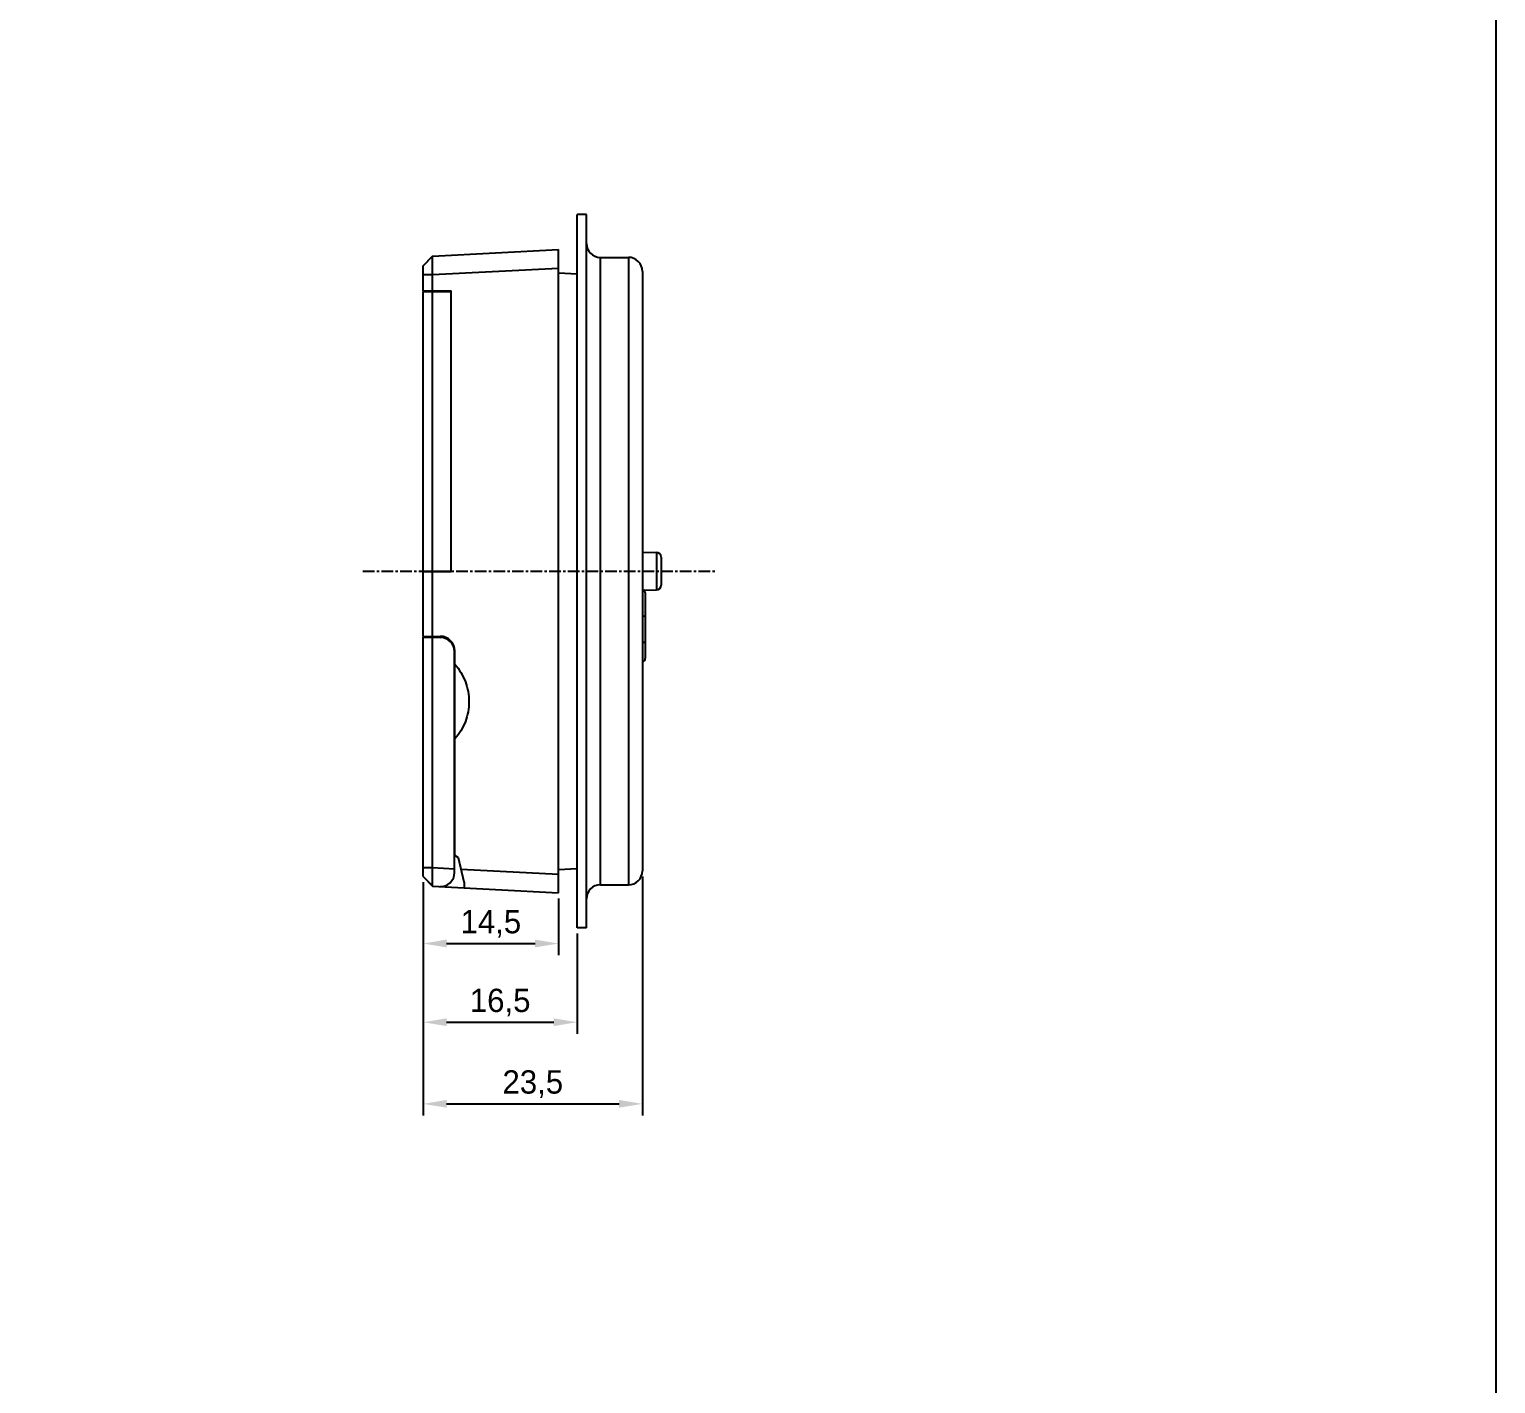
# Model space of a CAD drawing. Header units: millimetres. Extents: x 46 to 886, y 51 to 632.
# Drawn here: x 729.1 to 886.3, y 196 to 341.2 of the extents above; entities that cross this region are included whole.
import ezdxf

# ---------------------------------------------------------------- set-up
doc = ezdxf.new("R2010")
doc.units = ezdxf.units.MM
doc.linetypes.add('CENTER', pattern=[2, 1.25, -0.25, 0.25, -0.25])
doc.layers.add('02___PRT_ALL_AXES', color=7, linetype='Continuous')
doc.styles.get("Standard").update_dxf_attribs({"font": 'BareunDotumPro1.ttf'})
doc.dimstyles.new('ISO-25', dxfattribs={"dimtxt": 2.5, "dimasz": 2.5, "dimexe": 1.25, "dimexo": 0.625, "dimtad": 1, "dimtxsty": 'Standard', "dimcen": 2.5, "dimadec": 0, "dimazin": 0, "dimtfac": 1, "dimtmove": 0, "dimatfit": 3, "dimfxl": 0, "dimarcsym": 0})

# ---------------------------------------------------------------- blocks, each defined once
blk = doc.blocks.new('*D31')
at = {"color": 0, "lineweight": -2}
for p, q in [((771.34, 249.78), (771.34, 241.95)), ((785.84, 248.02), (785.84, 241.95)), ((773.84, 243.2), (783.34, 243.2))]:
    blk.add_line(p, q, dxfattribs=at)
at = {"color": 0}
for points in [[(773.84, 243.62), (773.84, 242.78), (771.34, 243.2)], [(783.34, 242.78), (783.34, 243.62), (785.84, 243.2)]]:
    blk.add_solid(points, dxfattribs=at)
at = {"layer": 'Defpoints', "color": 0}
for p in [(771.34, 250.4), (785.84, 248.64), (785.84, 243.2)]:
    blk.add_point(p, dxfattribs=at)
at = {"color": 0, "insert": (778.59, 245.31), "char_height": 2.5, "attachment_point": 5}
blk.add_mtext('14,5', dxfattribs=at)
blk = doc.blocks.new('*D32')
at = {"color": 0, "lineweight": -2}
for p, q in [((771.34, 249.78), (771.34, 233.51)), ((787.84, 244.27), (787.84, 233.51)), ((773.84, 234.76), (785.34, 234.76))]:
    blk.add_line(p, q, dxfattribs=at)
at = {"color": 0}
for points in [[(773.84, 235.17), (773.84, 234.34), (771.34, 234.76)], [(785.34, 234.34), (785.34, 235.17), (787.84, 234.76)]]:
    blk.add_solid(points, dxfattribs=at)
at = {"layer": 'Defpoints', "color": 0}
for p in [(771.34, 250.4), (787.84, 244.89), (787.84, 234.76)]:
    blk.add_point(p, dxfattribs=at)
at = {"color": 0, "insert": (779.59, 236.87), "char_height": 2.5, "attachment_point": 5}
blk.add_mtext('16,5', dxfattribs=at)
blk = doc.blocks.new('*D33')
at = {"color": 0, "lineweight": -2}
for p, q in [((794.84, 250.37), (794.84, 224.75)), ((771.34, 249.15), (771.34, 224.75)), ((773.84, 226), (792.34, 226))]:
    blk.add_line(p, q, dxfattribs=at)
at = {"color": 0}
for points in [[(773.84, 226.42), (773.84, 225.59), (771.34, 226)], [(792.34, 225.59), (792.34, 226.42), (794.84, 226)]]:
    blk.add_solid(points, dxfattribs=at)
at = {"layer": 'Defpoints', "color": 0}
for p in [(794.84, 250.99), (771.34, 249.78), (794.84, 226)]:
    blk.add_point(p, dxfattribs=at)
at = {"color": 0, "insert": (783.09, 228.12), "char_height": 2.5, "attachment_point": 5}
blk.add_mtext('23,5', dxfattribs=at)

msp = doc.modelspace()

# ---------------------------------------------------------------- linework, layer by layer
at = {"color": 7, "linetype": 'Continuous'}
for p, q in [((772.34, 316.936), (785.841, 317.643)), ((785.841, 248.643), (785.841, 317.643)), ((771.341, 315.883), (772.34, 316.936)), ((772.338, 316.935), (771.341, 315.883)), ((772.337, 316.934), (772.338, 316.935)), ((772.338, 316.935), (772.34, 316.936)), ((790.341, 249.493), (790.341, 316.793)), ((793.341, 316.793), (793.341, 249.493)), ((771.341, 313.219), (771.341, 315.883)), ((771.341, 314.938), (772.34, 314.938)), ((772.34, 314.938), (785.841, 315.646)), ((772.34, 313.211), (772.34, 314.938)), ((785.841, 315.143), (787.841, 315.038)), ((794.841, 315.293), (794.841, 250.993)), ((771.341, 313.219), (774.341, 313.193)), ((771.341, 313.117), (774.341, 313.143)), ((771.341, 283.169), (771.341, 313.117)), ((772.34, 283.161), (772.34, 313.126)), ((773.541, 313.136), (773.541, 313.2)), ((774.341, 283.093), (774.341, 313.193)), ((794.841, 285.178), (796.35, 285.152)), ((796.35, 285.152), (796.35, 281.135)), ((796.841, 284.652), (796.841, 281.634)), ((771.341, 283.169), (774.341, 283.143)), ((771.341, 283.067), (774.341, 283.093)), ((771.341, 276.143), (771.341, 283.067)), ((772.34, 276.143), (772.34, 283.076)), ((773.541, 283.086), (773.541, 283.15)), ((774.29, 283.093), (774.341, 283.143)), ((794.841, 281.108), (796.35, 281.135)), ((795.141, 280.813), (795.141, 273.813)), ((771.341, 276.143), (773.141, 276.143)), ((771.341, 250.403), (771.341, 276.043)), ((771.341, 276.043), (773.217, 276.01)), ((772.34, 251.348), (772.34, 276.026)), ((773.141, 276.01), (773.141, 276.143)), ((773.43, 275.99), (773.43, 276.117)), ((774.605, 275.188), (774.528, 275.184)), ((774.691, 250.808), (774.691, 274.511)), ((774.741, 273.891), (774.691, 273.893)), ((774.741, 252.636), (774.741, 274.543)), ((774.691, 253.231), (774.741, 253.229)), ((774.691, 252.731), (774.741, 252.73)), ((775.114, 252.394), (774.741, 252.636)), ((775.741, 249.782), (775.114, 252.394)), ((771.341, 251.348), (772.34, 251.348)), ((771.341, 250.403), (772.34, 249.351)), ((772.34, 251.348), (774.691, 251.225)), ((775.404, 251.187), (785.841, 250.64)), ((785.841, 251.143), (787.841, 251.248)), ((771.852, 249.864), (772.046, 249.66)), ((772.046, 249.66), (772.338, 249.352)), ((772.338, 249.352), (772.337, 249.352)), ((772.34, 249.351), (772.338, 249.352)), ((772.34, 249.351), (785.841, 248.643)), ((775.741, 249.782), (775.741, 249.172))]:
    msp.add_line(p, q, dxfattribs=at)
at = {"color": 1, "linetype": 'CENTER'}
msp.add_line((764.859, 283.143), (802.819, 283.143), dxfattribs=at)
msp.add_lwpolyline([(46.411, 631.769), (886.327, 631.769), (886.327, 50.731), (46.411, 50.731)], close=True)
at = {"color": 7, "linetype": 'Continuous'}
for centre, radius, start, end in [((790.341, 318.293), 1.5, 180, 270), ((793.341, 315.293), 1.5, 0, 90), ((796.341, 284.652), 0.5, 0, 89), ((796.341, 281.634), 0.5, 271, 0), ((794.641, 280.813), 0.5, 0, 36.70142), ((773.141, 274.543), 1.6, 0, 90), ((773.191, 274.511), 1.5, 0, 89), ((794.641, 273.813), 0.5, 293.60704, 0), ((773.191, 250.808), 1.5, 267, 0), ((793.341, 250.993), 1.5, 270, 0), ((790.341, 247.993), 1.5, 90, 180)]:
    msp.add_arc(centre, radius, start, end, dxfattribs=at)
for points, knots in [([(772.34, 314.938), (772.336, 315.065), (772.33, 315.314), (772.323, 315.677), (772.318, 316.012), (772.316, 316.308), (772.317, 316.524), (772.319, 316.67), (772.322, 316.756), (772.325, 316.826), (772.327, 316.878), (772.332, 316.912), (772.334, 316.93), (772.337, 316.934)], [0, 0, 0, 0, 0.1906083, 0.3743539, 0.5442156, 0.6941577, 0.8186323, 0.8698734, 0.9131183, 0.9480079, 0.9742142, 0.9915234, 1, 1, 1, 1]), ([(795.141, 278.348), (795.141, 278.338), (795.121, 278.322), (795.092, 278.311), (795.057, 278.3), (795.013, 278.29), (794.94, 278.278), (794.882, 278.272), (794.841, 278.269)], [0, 0, 0, 0, 0.1018212, 0.1904723, 0.3061664, 0.4476743, 0.6126485, 1, 1, 1, 1]), ([(795.141, 275.548), (795.141, 275.538), (795.121, 275.522), (795.092, 275.511), (795.057, 275.5), (795.013, 275.49), (794.94, 275.478), (794.882, 275.472), (794.841, 275.469)], [0, 0, 0, 0, 0.1018212, 0.1904723, 0.3061664, 0.4476743, 0.6126485, 1, 1, 1, 1]), ([(774.741, 273.143), (775.217, 272.598), (775.98, 271.325), (776.375, 269.143), (775.98, 266.961), (775.217, 265.688), (774.741, 265.143)], [0, 0, 0, 0, 0.2499858, 0.5000001, 0.7500151, 1, 1, 1, 1]), ([(772.337, 249.352), (772.334, 249.357), (772.332, 249.375), (772.327, 249.408), (772.325, 249.461), (772.322, 249.53), (772.319, 249.616), (772.317, 249.762), (772.316, 249.979), (772.318, 250.275), (772.323, 250.61), (772.33, 250.972), (772.336, 251.221), (772.34, 251.348)], [0, 0, 0, 0, 0.0084827, 0.0257963, 0.0520065, 0.0868997, 0.1301473, 0.1813901, 0.3058655, 0.4558056, 0.6256622, 0.8093999, 1, 1, 1, 1])]:
    msp.add_open_spline(points, degree=3, knots=knots, dxfattribs=at)
at = {"layer": '02___PRT_ALL_AXES', "color": 7, "linetype": 'Continuous'}
for p, q in [((787.841, 244.893), (787.841, 321.393)), ((788.841, 321.393), (787.841, 321.393)), ((788.841, 244.893), (788.841, 321.393)), ((790.341, 316.793), (793.341, 316.793)), ((790.341, 249.493), (793.341, 249.493)), ((788.841, 244.893), (787.841, 244.893))]:
    msp.add_line(p, q, dxfattribs=at)

# ---------------------------------------------------------------- dimensions: what is measured, and where the dimension line sits
for base, p1, p2, picture, middle in [((794.841, 226.002), (771.341, 249.778), (794.841, 250.993), '*D33', (783.091, 228.115)), ((785.841, 243.2), (771.341, 250.403), (785.841, 248.643), '*D31', (778.591, 245.313)), ((787.841, 234.756), (771.341, 250.403), (787.841, 244.893), '*D32', (779.591, 236.87))]:
    dim = msp.add_linear_dim(base=base, p1=p1, p2=p2, dimstyle='ISO-25')
    dim.commit()
    dim.dimension.update_dxf_attribs({"geometry": picture, "text_midpoint": middle})

doc.saveas('drawing.dxf')
